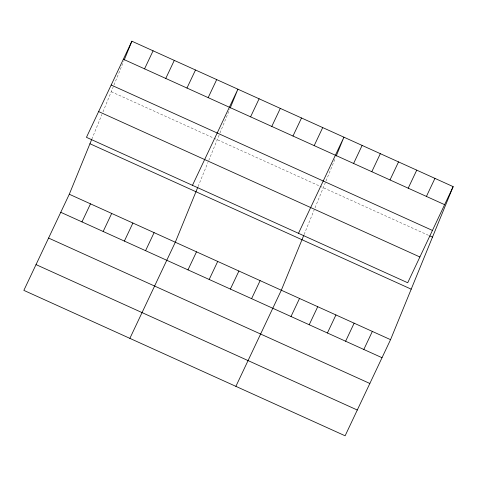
<?xml version="1.0" encoding="UTF-8"?>
<svg xmlns="http://www.w3.org/2000/svg" width="477" height="477" viewBox="0 0 477 477"><rect width="100%" height="100%" fill="white"/><g stroke="black" fill="none" stroke-linecap="round" stroke-linejoin="round"><path stroke-width="0.36" stroke-dasharray="2.38 1.79" d="M91.811 139.189L101.917 114.474M102.984 111.874L113.711 85.651M113.985 84.978L123.626 61.408M198.092 186.531L207.936 162.46M208.735 160.51L219.724 133.638M219.998 132.964L229.64 109.394M304.105 234.517L314.218 209.802M315.017 207.853L325.743 181.63M326.018 180.956L335.385 158.06M111.23 91.709L213.273 137.901M213.934 138.199L319.286 185.887M319.948 186.185L428.447 235.298"/><path stroke-width="0.72" d="M453.15 186.626L407.71 282.754L86.45 137.334L131.885 41.207L453.15 186.626L390.55 339.666L345.115 435.793L23.85 290.374L69.29 194.246L91.542 139.839M124.175 60.06L131.885 41.207M197.824 187.181L175.303 242.238L129.869 338.36M230.194 108.046L237.904 89.193L192.464 185.32M303.843 235.167L281.323 290.225L235.882 386.352M336.207 156.039L343.923 137.185L298.483 233.313M144.561 68.843L153.093 50.806M81.966 221.888L90.493 203.846M165.763 78.443L174.296 60.4M103.169 231.482L111.696 213.44M186.972 88.042L195.498 70M124.372 241.082L132.898 223.039M208.175 97.636L216.701 79.599M145.574 250.681L154.101 232.639M250.58 116.835L259.106 98.793M187.98 269.875L196.506 251.832M271.783 126.429L280.309 108.392M209.182 279.474L217.715 261.432M292.985 136.028L301.512 117.986M230.385 289.068L238.917 271.031M314.188 145.628L322.714 127.586M251.594 298.668L260.12 280.625M353.6 163.468L362.126 145.425M291 316.507L299.526 298.465M371.804 171.708L380.33 153.666M309.203 324.748L317.73 306.705M390.007 179.948L398.533 161.906M327.407 332.988L335.939 314.945M408.211 188.188L416.743 170.146M345.616 341.228L354.143 323.185M426.414 196.429L434.946 178.386M363.82 349.468L372.346 331.426M123.358 59.249L444.624 204.669M111.177 85.013L432.442 230.439M429.795 235.912L432.49 237.129M98.632 111.564L419.891 256.984M89.944 143.744L411.21 289.163M69.29 194.246L390.55 339.666M60.758 212.289L382.023 357.708M48.582 238.059L369.842 383.478M36.031 264.604L357.291 410.023"/></g></svg>
